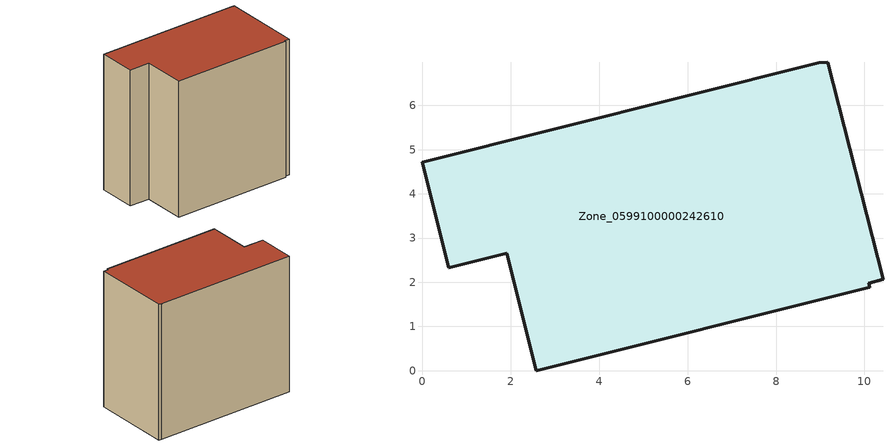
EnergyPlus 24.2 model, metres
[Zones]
Zone_0599100000242610
 floor ground (C_G): 1.91,2.66 0.6,2.33 0,4.72 8.97,6.96 9.17,6.97 10.42,2.06 10.1,1.98 10.12,1.89 2.58,0 z0
 wall outside (C_F): 0.6,2.33 1.91,2.66 2.58,0 10.12,1.89 10.1,1.98 10.42,2.06 9.17,6.97 8.97,6.96 0,4.72 0.6,2.33 z0:8.81
 roof outside (C_R): 10.42,2.06 9.17,6.97 8.97,6.96 0,4.72 0.6,2.33 1.91,2.66 2.58,0 10.12,1.89 10.1,1.98 z8.81
[BUILDING]
Pand.0599100000242610: North Axis=0; Terrain=City; Loads Convergence Tolerance Value=0.04; Temperature Convergence Tolerance Value=0.4; Solar Distribution=FullExterior; Maximum Number of Warmup Days=25; Minimum Number of Warmup Days=1
[Site:Location]
Rotterdam.The.Hague.AP_ZH_NLD Design_Conditions: Latitude=51.96; Longitude=4.45; Time Zone=1; Elevation=-4.5
[SITE:GROUNDTEMPERATURE:BUILDINGSURFACE]
18, 18, 18, 18, 18, 18, 18, 18, 18, 18, 18, 18
[MATERIAL] Thermal Absorptance=0.9; Solar Absorptance=0.7; Visible Absorptance=0.7
Name | Roughness | Thickness | Conductivity | Density | Specific Heat
G.TI.1992-2005 | MediumSmooth | 0.15 | 0.06 | 540 | 1210
F.TI.1992-2005 | Rough | 0.3 | 0.12 | 1920 | 840
R.TI.1992-2005 | MediumRough | 0.2 | 0.08 | 1500 | 1000
[CONSTRUCTION]
C_G: G.TI.1992-2005
C_F: F.TI.1992-2005
C_R: R.TI.1992-2005
[ZONE]
Zone_0599100000242610: Type=1; Multiplier=1; Ceiling Height=Autocalculate; Volume=Autocalculate; Floor Area=autocalculate; Part of Total Floor Area=Yes
[ZONEINFILTRATION:DESIGNFLOWRATE]
Infil_Zone_0599100000242610: Zone or ZoneList or Space or SpaceList=Zone_0599100000242610; Schedule=AlwaysOn; Design Flow Rate Calculation Method=Flow/Area; Flow Rate per Floor Area=0.0015; Constant Term Coefficient=1; Temperature Term Coefficient=0; Velocity Term Coefficient=0; Velocity Squared Term Coefficient=0
[HVACTEMPLATE:ZONE:IDEALLOADSAIRSYSTEM]
Zone_0599100000242610: Maximum Heating Supply Air Temperature=50; Minimum Cooling Supply Air Temperature=13; Maximum Heating Supply Air Humidity Ratio=0.0156; Minimum Cooling Supply Air Humidity Ratio=0.0077; Heating Limit=NoLimit; Cooling Limit=NoLimit; Dehumidification Control Type=ConstantSensibleHeatRatio; Cooling Sensible Heat Ratio=0.7; Dehumidification Setpoint=60; Humidification Control Type=None; Humidification Setpoint=30; Outdoor Air Method=None; Outdoor Air Flow Rate per Person=0.00944; Outdoor Air Flow Rate per Zone Floor Area=0; Outdoor Air Flow Rate per Zone=0; Demand Controlled Ventilation Type=None; Outdoor Air Economizer Type=NoEconomizer; Heat Recovery Type=None; Sensible Heat Recovery Effectiveness=0.7; Latent Heat Recovery Effectiveness=0.65
[ZONECONTROL:THERMOSTAT]
ThermostatControl_Zone_0599100000242610: Zone or ZoneList=Zone_0599100000242610; Control Type Schedule=DualSetpointControlType; Control 1=Thermostat_Zone_0599100000242610; Temperature Difference Between Cutout And Setpoint=0
[THERMOSTATSETPOINT:DUALSETPOINT]
Thermostat_Zone_0599100000242610: Heating Setpoint Temperature Schedule=HeatingSetpoint_Zone_0599100000242610; Cooling Setpoint Temperature Schedule=CoolingSetpoint_Zone_0599100000242610
[SCHEDULE:COMPACT]
HeatingSetpoint_Zone_0599100000242610: Through: 12/31, For: AllDays, Until: 24:00, 21
CoolingSetpoint_Zone_0599100000242610: Through: 12/31, For: AllDays, Until: 24:00, 24
DualSetpointControlType: Through: 12/31, For: AllDays, Until: 24:00, 4
AlwaysOn: Through: 12/31, For: AllDays, Until: 24:00, 1
